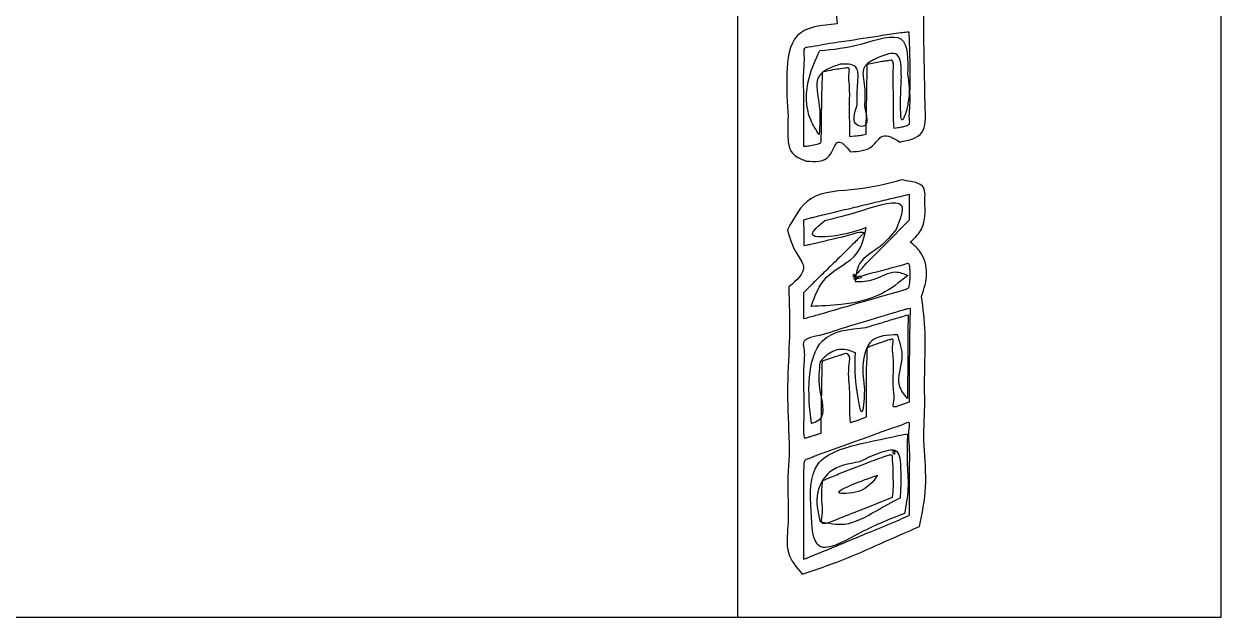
# Model space of a CAD drawing. Extents: x 9 to 137, y 10 to 46.
# Drawn here: x 113 to 137.2, y 10.3 to 22.3 of the extents above; entities that cross this region are included whole.
import ezdxf

# ---------------------------------------------------------------- set-up
doc = ezdxf.new("R2010")
doc.units = 0
doc.layers.add('Layer_1', color=7, linetype='CONTINUOUS')

msp = doc.modelspace()

# ---------------------------------------------------------------- linework, layer by layer
at = {"layer": 'Layer_1', "color": 7}
for p, q in [((127.4338, 10.29953), (127.4338, 45.61675)), ((137.20307, 10.29953), (137.20307, 45.61675)), ((130.899731, 22.134988), (130.854499, 22.134988)), ((130.910591, 21.767406), (130.899731, 22.134988)), ((129.135622, 20.975943), (129.144156, 21.333592)), ((129.144156, 21.333592), (129.267192, 21.361742)), ((130.047101, 21.360507), (130.048977, 21.493382)), ((130.048977, 21.493382), (130.285099, 21.536019)), ((130.86607, 21.2863), (130.86603, 21.28625)), ((130.913437, 20.893203), (130.913311, 20.893153)), ((128.760629, 20.80788), (128.760629, 19.830142)), ((129.685152, 20.715578), (129.690123, 20.026775)), ((130.027116, 20.076458), (130.036213, 20.651842)), ((130.579615, 20.249059), (130.589115, 20.197728)), ((130.589115, 20.197728), (130.664658, 20.206053)), ((129.690123, 20.026775), (129.800945, 20.036293)), ((129.969214, 20.06113), (130.027116, 20.076458)), ((128.760629, 19.830142), (128.7932, 19.830142)), ((130.902923, 18.850336), (130.863122, 18.842526)), ((130.902923, 18.595346), (130.902923, 18.850336)), ((131.21196, 18.70811), (131.21199, 18.70811)), ((130.902923, 18.339939), (130.902923, 18.595346)), ((128.851113, 18.358209), (128.76019, 18.330883)), ((128.76019, 18.330883), (128.764317, 18.077137)), ((130.394493, 17.823337), (130.902923, 18.339939)), ((128.764317, 18.077137), (128.76788, 17.823387)), ((128.76788, 17.823387), (128.818542, 17.827592)), ((129.80654, 17.19823), (129.80654, 17.19823)), ((130.87154, 17.21363), (130.87154, 17.21363)), ((129.85047, 17.17497), (129.85047, 17.17497)), ((129.93417, 17.17497), (129.93417, 17.17497)), ((130.913325, 17.130922), (130.913311, 17.130806)), ((128.835732, 16.939267), (128.760649, 16.862687)), ((128.760649, 16.862687), (128.760649, 16.603143)), ((128.760649, 16.603143), (128.760649, 16.343186)), ((130.922408, 16.545074), (130.873096, 16.537264)), ((130.912978, 15.986679), (130.922408, 16.545074)), ((128.760649, 16.343186), (128.806331, 16.351511)), ((130.87454, 16.4173), (130.87454, 16.4173)), ((130.51497, 15.90467), (130.51497, 15.90467)), ((129.144283, 15.488308), (129.368644, 15.560742)), ((129.140156, 15.397654), (129.144283, 15.488308)), ((130.031328, 14.349524), (130.036767, 15.041639)), ((130.903018, 14.656674), (130.903018, 15.042469)), ((129.115285, 14.02255), (129.125685, 14.664579)), ((130.766864, 14.60742), (130.903018, 14.656674)), ((129.882055, 14.294889), (130.031328, 14.349524)), ((128.963298, 13.973288), (129.115285, 14.02255)), ((130.86401, 14.00909), (130.86403, 14.00866)), ((130.59717, 13.67689), (130.59717, 13.67689)), ((129.144057, 13.054685), (129.296043, 13.124228)), ((130.25866, 13.17098), (130.25866, 13.17098)), ((130.567584, 13.223166), (130.567655, 13.223167)), ((130.73134, 13.28777), (130.73129, 13.28777)), ((130.903035, 12.359665), (130.902915, 13.300161)), ((129.13496, 12.942092), (129.144057, 13.054685)), ((130.553962, 12.719803), (129.921593, 12.466055)), ((130.563059, 12.788109), (130.553962, 12.719803)), ((128.760645, 12.458196), (128.760645, 11.473422)), ((130.848303, 12.334003), (130.903035, 12.359665)), ((128.760645, 11.473422), (128.800559, 11.484588)), ((8.70306, 10.29953), (137.20307, 10.29953)), ((52.29317, 10.29953), (127.4338, 10.29953))]:
    msp.add_line(p, q, dxfattribs=at)
for points, knots in [([(131.21173, 21.09566), (131.20431, 21.405697), (131.189564, 22.021861), (131.201045, 22.949411), (131.208641, 23.566759), (131.21247, 23.87795)], [0, 0, 0, 0, 0.930298, 1.84886, 2.782527, 2.782527, 2.782527, 2.782527]), ([(128.7581, 23.41878), (128.978559, 23.463842), (129.403819, 23.550766), (129.3987, 22.843501), (129.425099, 22.494877), (129.4395, 22.30471)], [0, 0, 0, 0, 0.546285, 1.053771, 1.662816, 1.662816, 1.662816, 1.662816]), ([(129.4395, 22.30471), (129.123081, 22.276556), (128.509651, 22.221975), (128.397228, 21.243246), (128.430237, 20.706551), (128.44767, 20.42311)], [0, 0, 0, 0, 0.840104, 1.628681, 2.511249, 2.511249, 2.511249, 2.511249]), ([(130.854499, 22.134988), (130.811332, 22.130704), (130.642729, 22.113974), (130.219717, 22.045543), (129.687937, 21.962958), (129.174506, 21.893638), (128.929126, 21.836222), (128.755825, 21.821131), (128.780021, 21.621687), (128.749476, 21.319161), (128.756202, 21.010819), (128.760629, 20.80788)], [0, 0, 0, 0, 0.130147, 0.508329, 1.282299, 1.763403, 2.018219, 2.10251, 2.200809, 2.509021, 3.102437, 3.102437, 3.102437, 3.102437]), ([(129.09091, 21.76364), (129.358455, 21.790604), (129.870802, 21.842239), (130.883026, 22.224224), (130.871539, 21.588823), (130.86607, 21.2863)], [0, 0, 0, 0, 0.866666, 1.659661, 2.380343, 2.380343, 2.380343, 2.380343]), ([(129.07671, 20.06367), (129.013636, 20.160061), (128.794609, 20.494782), (128.806865, 21.148053), (129.007911, 21.583764), (129.09091, 21.76364)], [0, 0, 0, 0, 0.342848, 1.190559, 1.786581, 1.786581, 1.786581, 1.786581]), ([(130.24247, 21.61248), (130.138538, 21.561809), (129.901963, 21.44647), (130.020229, 21.023623), (130.000621, 20.769448), (129.99089, 20.64331)], [0, 0, 0, 0, 0.310581, 0.706957, 1.097457, 1.097457, 1.097457, 1.097457]), ([(130.72503, 20.90758), (130.733652, 21.045154), (130.74889, 21.288311), (130.706049, 21.801807), (130.407205, 21.679758), (130.24247, 21.61248)], [0, 0, 0, 0, 0.442249, 0.781655, 1.198569, 1.198569, 1.198569, 1.198569]), ([(130.285099, 21.536019), (130.326477, 21.544458), (130.399482, 21.559348), (130.480312, 21.562899), (130.549602, 21.590853), (130.578802, 21.49063), (130.558912, 21.292671), (130.573173, 20.970635), (130.571199, 20.637927), (130.572496, 20.407245), (130.577914, 20.286853), (130.579615, 20.249059)], [0, 0, 0, 0, 0.124084, 0.21893, 0.264044, 0.301865, 0.478006, 0.907149, 1.236126, 1.484209, 1.597727, 1.597727, 1.597727, 1.597727]), ([(130.913311, 20.893153), (130.91411, 21.001804), (130.915662, 21.212873), (130.915649, 21.504318), (130.912136, 21.687064), (130.910591, 21.767406)], [0, 0, 0, 0, 0.325963, 0.633227, 0.874293, 0.874293, 0.874293, 0.874293]), ([(129.50189, 21.49038), (129.322481, 21.426842), (128.927125, 21.286825), (129.120329, 20.626714), (129.091049, 20.248757), (129.07671, 20.06367)], [0, 0, 0, 0, 0.498493, 1.098508, 1.674313, 1.674313, 1.674313, 1.674313]), ([(129.267192, 21.361742), (129.324972, 21.374057), (129.43513, 21.397535), (129.555787, 21.406483), (129.695492, 21.433706), (129.658072, 21.242426), (129.691371, 21.042074), (129.687438, 20.835573), (129.685152, 20.715578)], [0, 0, 0, 0, 0.173081, 0.329988, 0.406081, 0.50574, 0.756823, 1.105113, 1.105113, 1.105113, 1.105113]), ([(129.84341, 20.66821), (129.843171, 20.790166), (129.842696, 21.032752), (129.90065, 21.503294), (129.625002, 21.494367), (129.50189, 21.49038)], [0, 0, 0, 0, 0.389547, 0.774857, 1.085842, 1.085842, 1.085842, 1.085842]), ([(130.036213, 20.651842), (130.037793, 20.754574), (130.040679, 20.942178), (130.044285, 21.1784), (130.04635, 21.31189), (130.047101, 21.360507)], [0, 0, 0, 0, 0.308233, 0.562878, 0.708749, 0.708749, 0.708749, 0.708749]), ([(130.7087, 19.9138), (130.889568, 19.952428), (131.24964, 20.02933), (131.216049, 20.612786), (131.213199, 20.931427), (131.21173, 21.09566)], [0, 0, 0, 0, 0.486059, 0.967644, 1.479876, 1.479876, 1.479876, 1.479876]), ([(130.86603, 21.28625), (130.892363, 21.107013), (130.93345, 20.827346), (130.714988, 20.138295), (130.721195, 20.613835), (130.72503, 20.90758)], [0, 0, 0, 0, 0.601964, 0.939257, 1.484257, 1.484257, 1.484257, 1.484257]), ([(128.7932, 19.830142), (128.830374, 19.833969), (128.914302, 19.842611), (129.008608, 19.873686), (129.121899, 19.882919), (129.112868, 19.986668), (129.125268, 20.100996), (129.123512, 20.283903), (129.126815, 20.502335), (129.130269, 20.739004), (129.133904, 20.899887), (129.135622, 20.975943)], [0, 0, 0, 0, 0.110143, 0.248674, 0.325466, 0.38251, 0.51479, 0.693926, 0.919763, 1.174394, 1.402698, 1.402698, 1.402698, 1.402698]), ([(130.664658, 20.206053), (130.699931, 20.21144), (130.764976, 20.221375), (130.841865, 20.242963), (130.91818, 20.283296), (130.89074, 20.425758), (130.917013, 20.617391), (130.914741, 20.792646), (130.913437, 20.893203)], [0, 0, 0, 0, 0.106322, 0.19606, 0.245717, 0.342485, 0.563229, 0.860387, 0.860387, 0.860387, 0.860387]), ([(129.99089, 20.64331), (130.039817, 20.449019), (130.102774, 20.199017), (129.718837, 20.265202), (129.788856, 20.49172), (129.84341, 20.66821)], [0, 0, 0, 0, 0.410039, 0.527615, 0.942404, 0.942404, 0.942404, 0.942404]), ([(128.44767, 20.42311), (128.444008, 20.30454), (128.436632, 20.065753), (128.467982, 19.663497), (128.704451, 19.572427), (128.81651, 19.52927)], [0, 0, 0, 0, 0.365092, 0.735255, 1.068671, 1.068671, 1.068671, 1.068671]), ([(128.81651, 19.52927), (128.995878, 19.515482), (129.299648, 19.492131), (129.430277, 20.044709), (129.620344, 19.825835), (129.71337, 19.71871)], [0, 0, 0, 0, 0.476635, 0.807209, 1.124103, 1.124103, 1.124103, 1.124103]), ([(129.71337, 19.71871), (129.87112, 19.72562), (130.132604, 19.737075), (130.35916, 20.132219), (130.584077, 19.991674), (130.7087, 19.9138)], [0, 0, 0, 0, 0.447778, 0.742226, 1.108105, 1.108105, 1.108105, 1.108105]), ([(129.800945, 20.036293), (129.822159, 20.038457), (129.863624, 20.042688), (129.91986, 20.050554), (129.954492, 20.057975), (129.969214, 20.06113)], [0, 0, 0, 0, 0.063977, 0.125048, 0.170206, 0.170206, 0.170206, 0.170206]), ([(130.74396, 19.14742), (130.453969, 19.070099), (129.85991, 18.911703), (128.863088, 18.9372), (128.568905, 18.384445), (128.43628, 18.13525)], [0, 0, 0, 0, 0.915588, 1.875623, 2.663725, 2.663725, 2.663725, 2.663725]), ([(131.21199, 18.70811), (131.220149, 18.83142), (131.23468, 19.051027), (130.944849, 19.112644), (130.804682, 19.136908), (130.74396, 19.14742)], [0, 0, 0, 0, 0.318958, 0.568041, 0.758424, 0.758424, 0.758424, 0.758424]), ([(130.863122, 18.842526), (130.797126, 18.827269), (130.603682, 18.782549), (130.276912, 18.704337), (129.954685, 18.626911), (129.686915, 18.562344), (129.484282, 18.513847), (129.282865, 18.466312), (129.103628, 18.423221), (128.962323, 18.388525), (128.88151, 18.366495), (128.851113, 18.358209)], [0, 0, 0, 0, 0.203207, 0.595636, 1.00799, 1.197406, 1.421971, 1.633057, 1.818251, 1.975012, 2.069528, 2.069528, 2.069528, 2.069528]), ([(129.18944, 18.32738), (129.418558, 18.382873), (129.870699, 18.492382), (130.911174, 18.854207), (130.710201, 18.343528), (130.6321, 18.14507)], [0, 0, 0, 0, 0.802379, 1.583411, 2.079863, 2.079863, 2.079863, 2.079863]), ([(130.91831, 17.89033), (130.997215, 17.960727), (131.149781, 18.096841), (131.227875, 18.404913), (131.217389, 18.604686), (131.21196, 18.70811)], [0, 0, 0, 0, 0.310526, 0.600413, 0.911584, 0.911584, 0.911584, 0.911584]), ([(128.91303, 16.58689), (128.991876, 16.8029), (129.164798, 17.276642), (129.89208, 17.537003), (129.989012, 17.996028), (130.02841, 18.1826)], [0, 0, 0, 0, 0.665925, 1.460476, 2.004574, 2.004574, 2.004574, 2.004574]), ([(130.02841, 18.1826), (129.86503, 18.123645), (129.563873, 18.014975), (128.755615, 17.95123), (129.060039, 18.215182), (129.18944, 18.32738)], [0, 0, 0, 0, 0.600663, 1.107193, 1.481691, 1.481691, 1.481691, 1.481691]), ([(128.43628, 18.13525), (128.482363, 17.973716), (128.554788, 17.719844), (128.86934, 17.327078), (128.620162, 17.115937), (128.46238, 16.98224)], [0, 0, 0, 0, 0.514732, 0.808965, 1.316922, 1.316922, 1.316922, 1.316922]), ([(128.818542, 17.827592), (128.849692, 17.833823), (128.946691, 17.853225), (129.128999, 17.897487), (129.408502, 17.970545), (129.70562, 18.025722), (129.87457, 18.097956), (129.994442, 18.086729), (129.892738, 17.979348), (129.737247, 17.8242), (129.440448, 17.534584), (129.160485, 17.259934), (128.972062, 17.075007), (128.870472, 16.973857), (128.835732, 16.939267)], [0, 0, 0, 0, 0.095328, 0.296848, 0.561004, 0.972809, 1.15057, 1.18981, 1.23837, 1.458828, 2.017283, 2.375281, 2.658458, 2.805618, 2.805618, 2.805618, 2.805618]), ([(130.6321, 18.14507), (130.533403, 18.023321), (130.321177, 17.761526), (129.855312, 17.538388), (129.81799, 17.218454), (129.80279, 17.08816)], [0, 0, 0, 0, 0.472406, 1.01581, 1.389162, 1.389162, 1.389162, 1.389162]), ([(130.913311, 17.130806), (130.914446, 17.157057), (130.916711, 17.209405), (130.916094, 17.284588), (130.912338, 17.357403), (130.904022, 17.407114), (130.899602, 17.452047), (130.854827, 17.457078), (130.775189, 17.418547), (130.615186, 17.387999), (130.3617, 17.311266), (130.072531, 17.244189), (129.906084, 17.187152), (129.764591, 17.175063), (129.890864, 17.303988), (130.043967, 17.47145), (130.250239, 17.678523), (130.394493, 17.823337)], [0, 0, 0, 0, 0.078708, 0.15695, 0.227032, 0.292084, 0.322187, 0.338548, 0.413805, 0.587229, 0.821155, 1.221373, 1.413321, 1.462071, 1.523888, 1.770389, 2.343766, 2.343766, 2.343766, 2.343766]), ([(131.14956, 16.79079), (131.199831, 16.944507), (131.296124, 17.238945), (131.182037, 17.664317), (130.993979, 17.825482), (130.91831, 17.89033)], [0, 0, 0, 0, 0.479383, 0.918238, 1.213711, 1.213711, 1.213711, 1.213711]), ([(130.87154, 17.21363), (130.699878, 17.076686), (130.306093, 16.762541), (129.597064, 16.614776), (129.115058, 16.595126), (128.91303, 16.58689)], [0, 0, 0, 0, 0.651855, 1.495327, 2.103964, 2.103964, 2.103964, 2.103964]), ([(129.80654, 17.19823), (129.784456, 17.195015), (129.748193, 17.189735), (129.778311, 17.249367), (129.795872, 17.217556), (129.80654, 17.19823)], [0, 0, 0, 0, 0.046247, 0.075942, 0.121905, 0.121905, 0.121905, 0.121905]), ([(129.85047, 17.17497), (129.836212, 17.148631), (129.811552, 17.103078), (129.755318, 17.19055), (129.81458, 17.180847), (129.85047, 17.17497)], [0, 0, 0, 0, 0.06504, 0.112488, 0.185349, 0.185349, 0.185349, 0.185349]), ([(129.80279, 17.08816), (129.932214, 17.092282), (130.214676, 17.101277), (130.554729, 17.343229), (130.786954, 17.248232), (130.87154, 17.21363)], [0, 0, 0, 0, 0.386599, 0.843738, 1.105646, 1.105646, 1.105646, 1.105646]), ([(129.93417, 17.17497), (129.889864, 17.160003), (129.815079, 17.134741), (129.894562, 17.213066), (129.922373, 17.186317), (129.93417, 17.17497)], [0, 0, 0, 0, 0.086504, 0.14601, 0.189849, 0.189849, 0.189849, 0.189849]), ([(128.46238, 16.98224), (128.472188, 16.649537), (128.491906, 15.980682), (128.418521, 14.97257), (128.449697, 14.296337), (128.46538, 13.95615)], [0, 0, 0, 0, 0.998018, 2.00638, 3.027169, 3.027169, 3.027169, 3.027169]), ([(128.806331, 16.351511), (128.843798, 16.361542), (128.965293, 16.39407), (129.197753, 16.461817), (129.564691, 16.568275), (129.972462, 16.687548), (130.379348, 16.805551), (130.644278, 16.878104), (130.8026, 16.92442), (130.858439, 16.944714), (130.894114, 16.969526), (130.901255, 17.011922), (130.90927, 17.064359), (130.911872, 17.107066), (130.913325, 17.130922)], [0, 0, 0, 0, 0.11636, 0.377313, 0.726352, 1.26255, 1.652087, 1.996689, 2.087968, 2.145249, 2.176725, 2.21105, 2.267437, 2.338787, 2.338787, 2.338787, 2.338787]), ([(131.21176, 14.56949), (131.209747, 14.817784), (131.205715, 15.315063), (131.237055, 16.057575), (131.178527, 16.548042), (131.14956, 16.79079)], [0, 0, 0, 0, 0.745088, 1.492256, 2.224431, 2.224431, 2.224431, 2.224431]), ([(130.873096, 16.537264), (130.852178, 16.532168), (130.791957, 16.517497), (130.68395, 16.485668), (130.519085, 16.436298), (130.277943, 16.362855), (129.957389, 16.265287), (129.520628, 16.140302), (129.139347, 15.999645), (128.85212, 15.951612), (128.738445, 15.865453), (128.796048, 15.656518), (128.748882, 15.345192), (128.766924, 14.841095), (128.767266, 14.339663), (128.757407, 14.066123), (128.775301, 13.912176), (128.832582, 13.936697), (128.887925, 13.948047), (128.936278, 13.964239), (128.963298, 13.973288)], [0, 0, 0, 0, 0.064585, 0.185931, 0.337692, 0.580927, 0.94212, 1.343059, 1.94294, 2.162225, 2.204968, 2.349243, 2.705865, 3.197664, 3.8563, 4.119718, 4.170197, 4.204542, 4.270729, 4.354557, 4.354557, 4.354557, 4.354557]), ([(130.02343, 16.16245), (130.118089, 16.190518), (130.307393, 16.24665), (130.59018, 16.334646), (130.779758, 16.38975), (130.87454, 16.4173)], [0, 0, 0, 0, 0.296197, 0.592345, 0.888454, 0.888454, 0.888454, 0.888454]), ([(130.87454, 16.4173), (130.873004, 16.228913), (130.869933, 15.852139), (130.866747, 15.286967), (130.865276, 14.910182), (130.86454, 14.72179)], [0, 0, 0, 0, 0.56518, 1.13036, 1.695541, 1.695541, 1.695541, 1.695541]), ([(128.91985, 14.2152), (128.885784, 14.522269), (128.82374, 15.081543), (129.057385, 16.064874), (129.684033, 16.128169), (130.02343, 16.16245)], [0, 0, 0, 0, 0.946747, 1.724335, 2.643078, 2.643078, 2.643078, 2.643078]), ([(130.65824, 16.01453), (130.459681, 16.006654), (130.084227, 15.991761), (129.927443, 15.408154), (129.971505, 15.077531), (129.99504, 14.90093)], [0, 0, 0, 0, 0.534078, 1.009886, 1.555451, 1.555451, 1.555451, 1.555451]), ([(130.86454, 14.72179), (130.794126, 14.809561), (130.60025, 15.051228), (130.828525, 15.530692), (130.711792, 15.86237), (130.65824, 16.01453)], [0, 0, 0, 0, 0.319145, 0.878735, 1.353044, 1.353044, 1.353044, 1.353044]), ([(130.903018, 15.042469), (130.903386, 15.132742), (130.904215, 15.336087), (130.907744, 15.650826), (130.911242, 15.875281), (130.912978, 15.986679)], [0, 0, 0, 0, 0.270821, 0.610037, 0.944269, 0.944269, 0.944269, 0.944269]), ([(130.036767, 15.041639), (130.035079, 15.185172), (130.032514, 15.403225), (130.055675, 15.624354), (130.0445, 15.748601), (130.089997, 15.772853), (130.127954, 15.790679), (130.238011, 15.831457), (130.375497, 15.87536), (130.490827, 15.918153), (130.582994, 15.938194), (130.535697, 15.749725), (130.579309, 15.568589), (130.57167, 15.241766), (130.560435, 14.920561), (130.607302, 14.731787), (130.553102, 14.559837), (130.621743, 14.557396), (130.680493, 14.578529), (130.733542, 14.596273), (130.766864, 14.60742)], [0, 0, 0, 0, 0.422232, 0.641449, 0.713951, 0.741261, 0.787231, 0.842241, 1.092297, 1.207387, 1.238687, 1.335738, 1.58227, 1.924862, 2.266686, 2.511313, 2.605896, 2.63182, 2.693773, 2.798427, 2.798427, 2.798427, 2.798427]), ([(130.51497, 15.90467), (130.513512, 15.905589), (130.510053, 15.907771), (130.512243, 15.920045), (130.513935, 15.910506), (130.51497, 15.90467)], [0, 0, 0, 0, 0.004997, 0.011856, 0.022669, 0.022669, 0.022669, 0.022669]), ([(129.80954, 15.64966), (129.713063, 15.685479), (129.514404, 15.759237), (129.250555, 15.632437), (129.136258, 15.511983), (129.09401, 15.46746)], [0, 0, 0, 0, 0.298034, 0.613696, 0.798789, 0.798789, 0.798789, 0.798789]), ([(129.368644, 15.560742), (129.407451, 15.574009), (129.476042, 15.597456), (129.558828, 15.616519), (129.618815, 15.649125), (129.710499, 15.58277), (129.64254, 15.297075), (129.696873, 14.949786), (129.686515, 14.540435), (129.692313, 14.353698), (129.701286, 14.229481), (129.755902, 14.254441), (129.808736, 14.267383), (129.855652, 14.284984), (129.882055, 14.294889)], [0, 0, 0, 0, 0.122243, 0.21606, 0.261048, 0.309987, 0.508208, 1.013572, 1.44661, 1.641076, 1.688177, 1.720259, 1.784578, 1.86737, 1.86737, 1.86737, 1.86737]), ([(129.99504, 14.90093), (129.981326, 14.676918), (129.952117, 14.199806), (129.791237, 15.111042), (129.802846, 15.452658), (129.80954, 15.64966)], [0, 0, 0, 0, 0.453631, 0.96617, 1.664383, 1.664383, 1.664383, 1.664383]), ([(129.09401, 15.46746), (129.075604, 15.30036), (129.034748, 14.929461), (129.248312, 14.335715), (128.975752, 14.235711), (128.91985, 14.2152)], [0, 0, 0, 0, 0.531642, 1.180049, 1.34735, 1.34735, 1.34735, 1.34735]), ([(129.125685, 14.664579), (129.127602, 14.776529), (129.131022, 14.976283), (129.13532, 15.220655), (129.138937, 15.353046), (129.140156, 15.397654)], [0, 0, 0, 0, 0.335902, 0.59935, 0.733222, 0.733222, 0.733222, 0.733222]), ([(131.10304, 12.13202), (131.160106, 12.397928), (131.276815, 12.941743), (131.177515, 13.760398), (131.200606, 14.30597), (131.21176, 14.56949)], [0, 0, 0, 0, 0.810232, 1.657031, 2.448192, 2.448192, 2.448192, 2.448192]), ([(130.902915, 13.300161), (130.907223, 13.465384), (130.914604, 13.748445), (130.873545, 14.001259), (130.923629, 14.276603), (130.740613, 14.173405), (130.554113, 14.129727), (130.243286, 14.006589), (129.89751, 13.884687), (129.551326, 13.75957), (129.257251, 13.653071), (129.027009, 13.575228), (128.889279, 13.510593), (128.77435, 13.480532), (128.762981, 13.322729), (128.761091, 13.002367), (128.76083, 12.683329), (128.760645, 12.458196)], [0, 0, 0, 0, 0.473554, 0.811292, 0.940246, 1.035574, 1.274341, 1.604872, 1.99488, 2.389554, 2.703421, 2.938665, 3.106972, 3.182201, 3.253489, 3.530799, 4.195638, 4.195638, 4.195638, 4.195638]), ([(128.46538, 13.95615), (128.469778, 13.82068), (128.47881, 13.542477), (128.432361, 13.121985), (128.442627, 12.835407), (128.44778, 12.69156)], [0, 0, 0, 0, 0.406185, 0.834143, 1.265446, 1.265446, 1.265446, 1.265446]), ([(128.9146, 12.44229), (128.897051, 12.800424), (128.860903, 13.538137), (129.965411, 13.829056), (130.574653, 13.951118), (130.86401, 14.00909)], [0, 0, 0, 0, 0.956688, 1.970662, 2.887865, 2.887865, 2.887865, 2.887865]), ([(130.86403, 14.00866), (130.857091, 13.827028), (130.842974, 13.45753), (130.899164, 12.916024), (130.833053, 12.56204), (130.80163, 12.39379)], [0, 0, 0, 0, 0.545257, 1.109232, 1.62012, 1.62012, 1.62012, 1.62012]), ([(129.296043, 13.124228), (129.388109, 13.162569), (129.621061, 13.259583), (129.988072, 13.397652), (130.287665, 13.514845), (130.463763, 13.571703), (130.513479, 13.588841), (130.560339, 13.579303), (130.548233, 13.490066), (130.567193, 13.38412), (130.567443, 13.281471), (130.567584, 13.223166)], [0, 0, 0, 0, 0.299173, 0.75699, 1.176237, 1.2642, 1.311567, 1.334462, 1.391612, 1.521363, 1.691966, 1.691966, 1.691966, 1.691966]), ([(130.73129, 13.28777), (130.726388, 13.443372), (130.716705, 13.750728), (130.227388, 13.60804), (130.007847, 13.497487), (129.89051, 13.4384)], [0, 0, 0, 0, 0.37618, 0.743059, 1.16426, 1.16426, 1.16426, 1.16426]), ([(130.59717, 13.67689), (130.606537, 13.635204), (130.62221, 13.565459), (130.54575, 13.641714), (130.580443, 13.665447), (130.59717, 13.67689)], [0, 0, 0, 0, 0.080368, 0.134461, 0.184822, 0.184822, 0.184822, 0.184822]), ([(129.89051, 13.4384), (129.673636, 13.402743), (129.291576, 13.339928), (128.971669, 12.792769), (129.050446, 12.433755), (129.0941, 12.23481)], [0, 0, 0, 0, 0.627754, 1.105892, 1.700154, 1.700154, 1.700154, 1.700154]), ([(130.25866, 13.17098), (130.163869, 13.038922), (129.993633, 12.801759), (129.249677, 12.777044), (129.66116, 12.944612), (129.88118, 13.03421)], [0, 0, 0, 0, 0.505156, 0.907207, 1.369223, 1.369223, 1.369223, 1.369223]), ([(129.88118, 13.03421), (129.922906, 13.050006), (130.006382, 13.081608), (130.13251, 13.126387), (130.216629, 13.156123), (130.25866, 13.17098)], [0, 0, 0, 0, 0.133843, 0.267767, 0.401506, 0.401506, 0.401506, 0.401506]), ([(130.567655, 13.223167), (130.56861, 13.163421), (130.570396, 13.051772), (130.571134, 12.906591), (130.565331, 12.821445), (130.563059, 12.788109)], [0, 0, 0, 0, 0.179284, 0.335037, 0.435252, 0.435252, 0.435252, 0.435252]), ([(130.72114, 12.716), (130.724395, 12.779489), (130.730904, 12.906458), (130.736216, 13.097141), (130.732965, 13.224233), (130.73134, 13.28777)], [0, 0, 0, 0, 0.190724, 0.381417, 0.57206, 0.57206, 0.57206, 0.57206]), ([(129.921593, 12.466055), (129.756714, 12.403514), (129.517439, 12.312753), (129.284764, 12.205492), (129.103726, 12.178398), (129.162589, 12.447005), (129.119771, 12.65208), (129.130255, 12.852256), (129.13496, 12.942092)], [0, 0, 0, 0, 0.519089, 0.753308, 0.819805, 0.985754, 1.306798, 1.56819, 1.56819, 1.56819, 1.56819]), ([(128.44778, 12.69156), (128.451767, 12.511521), (128.459736, 12.151612), (128.380657, 11.588364), (128.61818, 11.307146), (128.73297, 11.17124)], [0, 0, 0, 0, 0.546115, 1.091719, 1.602009, 1.602009, 1.602009, 1.602009]), ([(129.0941, 12.23481), (129.262492, 12.19951), (129.659414, 12.116304), (130.191413, 12.433877), (130.555227, 12.627637), (130.72114, 12.716)], [0, 0, 0, 0, 0.501059, 1.181067, 1.751166, 1.751166, 1.751166, 1.751166]), ([(130.80163, 12.39379), (130.524107, 12.288359), (130.0008, 12.089555), (128.959286, 11.451187), (128.928621, 12.131313), (128.9146, 12.44229)], [0, 0, 0, 0, 0.976137, 1.840642, 2.568913, 2.568913, 2.568913, 2.568913]), ([(128.73297, 11.17124), (129.002233, 11.25976), (129.542897, 11.437503), (130.319431, 11.792686), (130.842188, 12.019061), (131.10304, 12.13202)], [0, 0, 0, 0, 0.849629, 1.706007, 2.558942, 2.558942, 2.558942, 2.558942]), ([(128.800559, 11.484588), (128.826116, 11.494248), (128.906338, 11.524572), (129.056705, 11.58664), (129.47558, 11.759187), (130.012187, 11.983977), (130.544734, 12.204357), (130.782588, 12.305938), (130.848303, 12.334003)], [0, 0, 0, 0, 0.081964, 0.257276, 0.487963, 1.44107, 2.002609, 2.216978, 2.216978, 2.216978, 2.216978])]:
    msp.add_open_spline(points, degree=3, knots=knots, dxfattribs=at)

doc.saveas('drawing.dxf')
